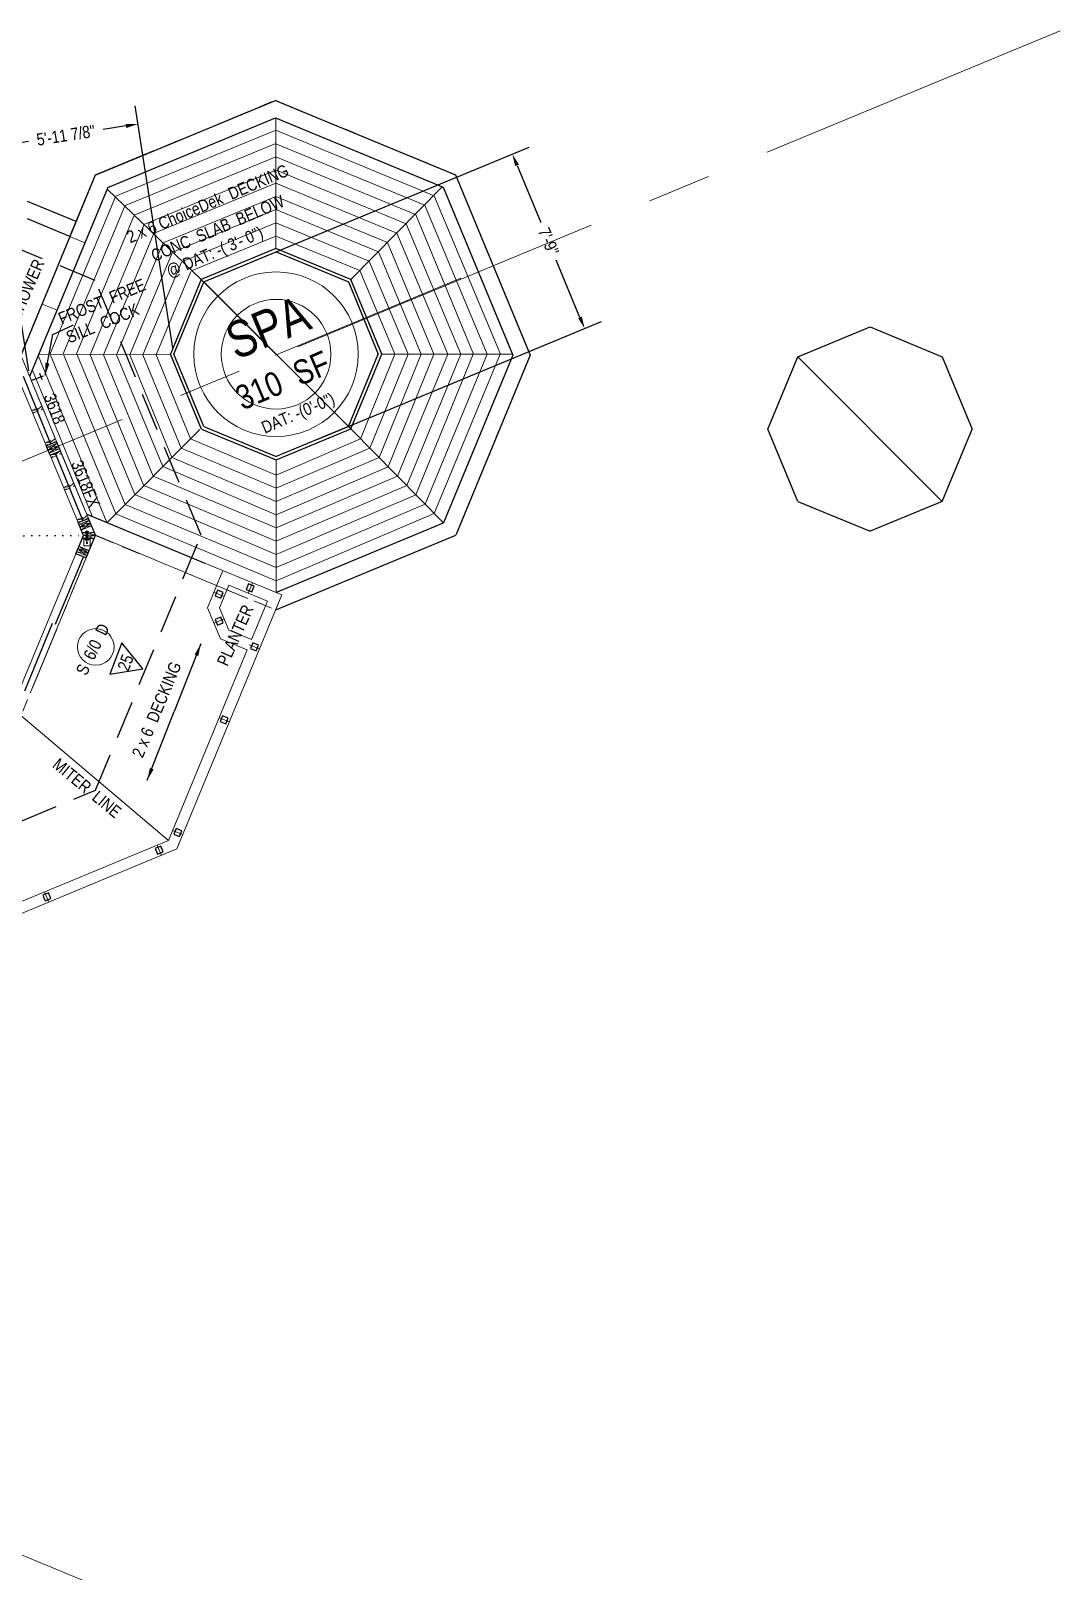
# Model space of a CAD drawing. Header units: inches. Extents: x 2775 to 35798, y 1675 to 10350.
# Drawn here: x 14023 to 14530, y 3380 to 4138 of the extents above; entities that cross this region are included whole.
import ezdxf

# ---------------------------------------------------------------- set-up
doc = ezdxf.new("R2010")
doc.units = ezdxf.units.IN
doc.header["$LTSCALE"] = 0.5
doc.header["$MEASUREMENT"] = 0
doc.header["$PDMODE"] = 1
for name, pattern in [('ACAD_ISO07W100', [3, 0, -3]), ('CENTER', [2, 1.25, -0.25, 0.25, -0.25]), ('HIDDEN', [0.375, 0.25, -0.125])]:
    doc.linetypes.add(name, pattern=pattern)
doc.layers.get('Defpoints').update_dxf_attribs({"linetype": 'CONTINUOUS'})
for name, color, linetype, lineweight in [('APPLIANCES', 7, 'CONTINUOUS', 9), ('BALCONY', 3, 'CONTINUOUS', 30), ('DOORS', 7, 'CONTINUOUS', 30), ('FOUNDATION', 7, 'CONTINUOUS', 30), ('GRID', 1, 'CENTER', 20), ('LAYOUT', 6, 'CONTINUOUS', 9), ('LITE COVE', 7, 'HIDDEN', 30), ('ROOFLINE', 7, 'HIDDEN', 30), ('WALL FRAMING', 7, 'CONTINUOUS', 30), ('WALLS', 7, 'CONTINUOUS', 30), ('WINDOWS', 5, 'CONTINUOUS', 30)]:
    doc.layers.add(name, color=color, linetype=linetype, lineweight=lineweight)
for name, color, linetype in [('Dim', 2, 'CONTINUOUS'), ('LLPLUMBING', 102, 'CONTINUOUS'), ('LLTEXT', 7, 'CONTINUOUS'), ('TEXT', 7, 'CONTINUOUS')]:
    doc.layers.add(name, color=color, linetype=linetype)
doc.styles.add('ARCHENT', font='technical.ttf', dxfattribs={"height": 6})
doc.styles.add('ARCHENTLTD', font='technical.ttf', dxfattribs={"height": 6})
doc.dimstyles.new('ARCHENTLTD', dxfattribs={"dimtxt": 12, "dimasz": 6, "dimexe": 9, "dimexo": 3, "dimgap": 1, "dimtad": 0, "dimdec": 4, "dimzin": 1, "dimdsep": 46, "dimlunit": 4, "dimtxsty": 'ARCHENT', "dimcen": 6, "dimaunit": 1, "dimadec": 5, "dimazin": 0, "dimtfac": 1, "dimtdec": 4, "dimtofl": 0, "dimtmove": 0, "dimatfit": 3, "dimfxl": 1, "dimfrac": 2, "dimtolj": 1, "dimtzin": 0, "dimarcsym": 0})

# ---------------------------------------------------------------- blocks, each defined once
blk = doc.blocks.new('*D35')
at = {"layer": 'Defpoints', "color": 0, "linetype": 'Continuous', "ltscale": 25}
for p in [(14125.81, 4021.7), (14295.53, 3991.34), (14161.4, 3935.78)]:
    blk.add_point(p, dxfattribs=at)
at = {"layer": 'Dim', "color": 0, "linetype": 'Continuous', "lineweight": -2, "ltscale": 25}
for p, q in [((14128.58, 4022.85), (14268.26, 4080.71)), ((14262.24, 4071.72), (14273.92, 4043.53)), ((14293.24, 3996.88), (14281.56, 4025.07)), ((14164.17, 3936.93), (14303.85, 3994.79))]:
    blk.add_line(p, q, dxfattribs=at)
at = {"layer": 'Dim', "color": 0, "linetype": 'Continuous', "ltscale": 25}
for points in [[(14263.16, 4072.1), (14261.31, 4071.34), (14259.94, 4077.26)], [(14294.16, 3997.27), (14292.31, 3996.5), (14295.53, 3991.34)]]:
    blk.add_solid(points, dxfattribs=at)
at = {"layer": 'Dim', "color": 0, "linetype": 'Continuous', "ltscale": 25, "insert": (14277.74, 4034.3), "char_height": 6, "attachment_point": 5, "rotation": 292.5, "style": 'ARCHENT'}
blk.add_mtext('\\A1;7\'-9"', dxfattribs=at)
blk = doc.blocks.new('*D36')
at = {"layer": 'Defpoints', "color": 0, "linetype": 'Continuous', "ltscale": 25}
for p in [(14075.6, 4092.04), (14093.27, 3978.74), (14022.27, 3967.66)]:
    blk.add_point(p, dxfattribs=at)
at = {"layer": 'Dim', "color": 0, "linetype": 'Continuous', "lineweight": -2, "ltscale": 25}
for p, q in [((14092.81, 3981.71), (14074.21, 4100.93)), ((14021.81, 3970.63), (14003.21, 4089.86)), ((14069.67, 4091.12), (14058.47, 4089.37)), ((14010.52, 4081.89), (14021.72, 4083.64))]:
    blk.add_line(p, q, dxfattribs=at)
at = {"layer": 'Dim', "color": 0, "linetype": 'Continuous', "ltscale": 25}
for points in [[(14069.51, 4092.1), (14069.82, 4090.13), (14075.6, 4092.04)], [(14010.37, 4082.88), (14010.68, 4080.9), (14004.59, 4080.96)]]:
    blk.add_solid(points, dxfattribs=at)
at = {"layer": 'Dim', "color": 0, "linetype": 'Continuous', "ltscale": 25, "insert": (14040.09, 4086.5), "char_height": 6, "attachment_point": 5, "rotation": 8.86735, "style": 'ARCHENT'}
blk.add_mtext('\\A1;5\'-11 7/8"', dxfattribs=at)

msp = doc.modelspace()

# ---------------------------------------------------------------- hatches: boundary and pattern name
at = {"layer": 'WALL FRAMING', "lineweight": 9, "ltscale": 150}
msp.add_hatch(color=256, dxfattribs=at).paths.add_polyline_path([(14050.81871, 3885.84049, 1), (14050.19371, 3885.84049, 1)])

# ---------------------------------------------------------------- linework, layer by layer
at = {"layer": 'APPLIANCES', "color": 7, "linetype": 'Continuous', "lineweight": 20, "ltscale": 90}
for radius in [40.5, 27]:
    msp.add_circle((14143.60352, 3978.74135), radius, dxfattribs=at)
at = {"layer": 'BALCONY', "color": 7, "linetype": 'Continuous', "lineweight": 9, "ltscale": 75}
for p, q in [((14143.5667, 4030.77487), (14143.52087, 4094.93517)), ((14106.78401, 4015.5082), (14060.42092, 4060.03047)), ((14180.37137, 4015.56024), (14225.3929, 4061.09114)), ((14091.57208, 3978.70448), (14026.7835, 3978.65821)), ((14195.63709, 3978.7788), (14259.93373, 3978.82472)), ((14106.08065, 3941.60835), (14060.36872, 3895.83108)), ((14180.42305, 3941.97377), (14225.98899, 3895.75137)), ((14143.64175, 3926.70767), (14143.68917, 3861.59279))]:
    msp.add_line(p, q, dxfattribs=at)
at = {"layer": 'BALCONY', "color": 7, "linetype": 'Continuous', "lineweight": 9}
for p, q in [((14143.52513, 4088.97145), (14064.22941, 4056.3732)), ((14221.49306, 4056.7405), (14143.52513, 4088.97066)), ((14143.52977, 4082.4771), (14068.96784, 4051.8229)), ((14216.90414, 4052.14502), (14143.52986, 4082.34665)), ((14143.53441, 4075.98278), (14073.71203, 4047.26707)), ((14212.31522, 4047.54954), (14143.5345, 4075.8503)), ((14143.53912, 4069.38315), (14078.51711, 4042.65278)), ((14207.72572, 4042.95516), (14143.36043, 4069.56229)), ((14143.54376, 4062.8888), (14083.25526, 4038.10275)), ((14203.1368, 4038.35968), (14143.54376, 4062.8888)), ((14254.08742, 3978.81835), (14221.32354, 4057.01596)), ((14032.20548, 3978.66208), (14064.30475, 4055.95511)), ((14038.69593, 3978.66671), (14068.90021, 4051.36622)), ((14143.5484, 4056.39448), (14087.99796, 4033.54836)), ((14143.55304, 4049.90016), (14092.74063, 4028.99399)), ((14198.54788, 4033.7642), (14143.5484, 4056.39448)), ((14193.95896, 4029.16872), (14143.55304, 4049.90016)), ((14247.59249, 3978.81481), (14216.73153, 4052.41739)), ((14045.1856, 3978.67135), (14073.49567, 4046.77732)), ((14052.10061, 3978.36287), (14078.70774, 4042.72816)), ((14143.55768, 4043.40584), (14097.48327, 4024.43965)), ((14189.37004, 4024.57324), (14143.55768, 4043.40584)), ((14234.60378, 3978.80553), (14207.7263, 4042.95406)), ((14240.84561, 3978.80999), (14212.18468, 4047.86405)), ((14058.59496, 3978.36751), (14083.3039, 4037.88622)), ((14143.56231, 4036.91154), (14102.22587, 4019.88536)), ((14184.78112, 4019.97776), (14143.56231, 4036.91154)), ((14228.10885, 3978.80199), (14203.1368, 4038.35968)), ((14065.08931, 3978.37215), (14087.89936, 4033.29732)), ((14071.58366, 3978.37679), (14092.49482, 4028.70842)), ((14215.12015, 3978.79271), (14193.95896, 4029.16872)), ((14221.36197, 3978.79717), (14198.54788, 4033.7642)), ((14078.07801, 3978.38142), (14097.09027, 4024.11952)), ((14084.57237, 3978.38606), (14101.68572, 4019.53063)), ((14202.13144, 3978.78344), (14184.78112, 4019.97776)), ((14208.6258, 3978.78807), (14189.37004, 4024.57324)), ((14060.32453, 3895.84935), (14026.5386, 3978.02883)), ((14064.74151, 3900.21012), (14032.61726, 3978.34777)), ((14069.32756, 3904.80273), (14039.11125, 3978.35359)), ((14074.13618, 3909.61822), (14045.6056, 3978.35823)), ((14078.54749, 3914.03429), (14052.10097, 3978.36169)), ((14083.13605, 3918.63095), (14058.59496, 3978.36751)), ((14087.9034, 3923.40512), (14065.08931, 3978.37215)), ((14092.31389, 3927.82191), (14071.58366, 3978.37679)), ((14096.90281, 3932.41739), (14078.07801, 3978.38142)), ((14101.49173, 3937.01287), (14084.57237, 3978.38606)), ((14202.13144, 3978.78344), (14185.21671, 3937.11104)), ((14208.6248, 3978.78807), (14189.76122, 3932.50107)), ((14215.11815, 3978.79271), (14194.30573, 3927.89108)), ((14221.36197, 3978.79717), (14198.85026, 3923.28108)), ((14228.10885, 3978.80199), (14203.39479, 3918.67107)), ((14234.59822, 3978.80662), (14207.93933, 3914.06106)), ((14240.64373, 3978.81094), (14212.42771, 3909.50802)), ((14247.46031, 3978.81581), (14216.97095, 3904.89933)), ((14253.95445, 3978.82045), (14221.51438, 3900.29044)), ((14053.29453, 3898.75539), (14023.60538, 3970.97003)), ((14101.49173, 3937.01287), (14143.6472, 3919.22321)), ((14185.22416, 3937.10349), (14143.6472, 3919.22321)), ((14092.3153, 3927.82332), (14143.65666, 3906.23559)), ((14096.90351, 3932.4181), (14143.65193, 3912.72945)), ((14189.7679, 3932.49428), (14143.65193, 3912.72945)), ((14194.3118, 3927.88493), (14143.65666, 3906.23559)), ((14087.9034, 3923.40512), (14143.66139, 3899.73818)), ((14198.85583, 3923.27543), (14143.66139, 3899.73818)), ((14078.55065, 3914.039), (14143.67084, 3886.75353)), ((14083.13605, 3918.63095), (14143.66612, 3893.24766)), ((14203.39988, 3918.66591), (14143.66612, 3893.24766)), ((14207.94404, 3914.05629), (14143.67084, 3886.75353)), ((14074.1356, 3909.61609), (14143.67569, 3880.09921)), ((14212.4339, 3909.50175), (14143.67569, 3880.09921)), ((14064.78285, 3900.24996), (14143.68509, 3867.1898)), ((14069.36824, 3904.84192), (14143.68037, 3873.67912)), ((14216.97622, 3904.89398), (14143.68037, 3873.67912)), ((14221.51438, 3900.29044), (14143.68509, 3867.1898))]:
    msp.add_line(p, q, dxfattribs=at)
at = {"layer": 'BALCONY', "color": 7, "linetype": 'Continuous', "lineweight": 30}
for p, q in [((14143.56743, 4030.77414), (14106.78526, 4015.50768)), ((14180.37137, 4015.56024), (14143.56743, 4030.77414)), ((14106.78526, 4015.50768), (14091.57135, 3978.70375)), ((14195.63782, 3978.77807), (14180.37137, 4015.56024)), ((14106.83811, 3941.92231), (14091.57165, 3978.70448)), ((14180.42392, 3941.97413), (14195.63782, 3978.77807)), ((14106.83781, 3941.92158), (14143.64175, 3926.70767)), ((14143.64175, 3926.70767), (14180.42392, 3941.97413))]:
    msp.add_line(p, q, dxfattribs=at)
at = {"layer": 'BALCONY', "linetype": 'Continuous', "lineweight": 25, "ltscale": 75}
msp.add_line((14050.39127, 3899.95553), (14108.61447, 3875.8874), dxfattribs=at)
at = {"layer": 'BALCONY', "lineweight": 20, "ltscale": 50}
for p, q in [((14108.61447, 3875.8874), (14146.50473, 3860.22443)), ((14120.37161, 3865.07586), (14139.32076, 3857.24272)), ((14116.17767, 3838.67096), (14109.82855, 3853.96818)), ((14116.17767, 3838.67096), (14129.38648, 3833.21073)), ((14120.38418, 3842.88348), (14131.48761, 3838.29357))]:
    msp.add_line(p, q, dxfattribs=at)
at = {"layer": 'BALCONY', "lineweight": 20, "ltscale": 75}
for p, q in [((14109.82855, 3853.96818), (14117.3899, 3872.25983)), ((14094.82488, 3735.20579), (14146.50473, 3860.22443)), ((14115.7817, 3853.97243), (14120.37161, 3865.07586)), ((14131.48761, 3838.29357), (14139.32076, 3857.24272)), ((14090.61236, 3739.4123), (14129.38648, 3833.21073)), ((13964.4532, 3687.04987), (14090.61236, 3739.4123)), ((13968.66573, 3682.84336), (14094.82488, 3735.20579))]:
    msp.add_line(p, q, dxfattribs=at)
at = {"layer": 'BALCONY', "linetype": 'Continuous', "lineweight": 20}
msp.add_line((14115.7817, 3853.97243), (14120.38418, 3842.88348), dxfattribs=at)
at = {"layer": 'DOORS', "color": 4, "lineweight": 9, "ltscale": 75}
for p, q in [((14017.51554, 3814.02753), (14045.06483, 3880.54703)), ((14022.6034, 3811.95898), (14050.1095, 3878.49665))]:
    msp.add_line(p, q, dxfattribs=at)
at = {"layer": 'DOORS', "color": 5, "lineweight": 30, "ltscale": 75}
for p, q in [((14034.99481, 3845.7864), (14048.76753, 3879.07294)), ((14019.85381, 3813.11627), (14033.60868, 3846.35967))]:
    msp.add_line(p, q, dxfattribs=at)
at = {"layer": 'DOORS', "color": 7, "linetype": 'Continuous', "lineweight": 20, "ltscale": 7.5}
msp.add_circle((14054.83127, 3834.65591), 9, dxfattribs=at)
at = {"layer": 'FOUNDATION', "ltscale": 50}
for p, q in [((14054.60162, 4066.89411), (14143.26937, 4103.69571)), ((14143.26937, 4103.69571), (14231.98961, 4067.0208)), ((14060.72892, 4060.77555), (14143.27556, 4095.03657)), ((14143.27556, 4095.03657), (14225.87105, 4060.89349)), ((14054.60162, 4066.89411), (14017.92671, 3978.17388)), ((14231.98961, 4067.0208), (14268.79121, 3978.35304)), ((14060.72892, 4060.77555), (14022.26374, 3967.72447)), ((14225.87105, 4060.89349), (14260.13207, 3978.34686)), ((14260.13207, 3978.34686), (14225.98899, 3895.75137)), ((14268.79121, 3978.35304), (14232.11629, 3889.63281)), ((14143.44235, 3861.49035), (14225.98899, 3895.75137)), ((14143.44854, 3852.83121), (14232.11629, 3889.63281))]:
    msp.add_line(p, q, dxfattribs=at)
at = {"layer": 'FOUNDATION', "ltscale": 150}
for p, q in [((14045.17281, 4044.08488), (14021.25326, 4053.97267)), ((14042.11662, 4036.69166), (14021.25944, 4045.31354))]:
    msp.add_line(p, q, dxfattribs=at)
at = {"layer": 'FOUNDATION', "lineweight": 20, "ltscale": 50}
for p, q in [((14042.11662, 4036.69166), (14049.50984, 4033.63547)), ((14028.36377, 4003.42217), (14035.75699, 4000.36598))]:
    msp.add_line(p, q, dxfattribs=at)
at = {"layer": 'FOUNDATION', "linetype": 'HIDDEN', "lineweight": 20, "ltscale": 75}
msp.add_line((14054.72831, 3889.50612), (14143.44854, 3852.83121), dxfattribs=at)
at = {"layer": 'FOUNDATION', "color": 7, "linetype": 'Continuous', "lineweight": 9, "ltscale": 25}
msp.add_line((14090.61236, 3739.4123), (14018.01845, 3800.86792), dxfattribs=at)
at = {"layer": 'GRID', "ltscale": 50}
for p, q in [((14054.56668, 4066.97614), (14143.23443, 4103.77774)), ((14143.23443, 4103.77774), (14231.95467, 4067.10283)), ((14054.56668, 4066.97614), (14017.89177, 3978.25591)), ((14231.95467, 4067.10283), (14268.75626, 3978.43507)), ((14017.89177, 3978.25591), (14054.69336, 3889.58815)), ((14268.75626, 3978.43507), (14232.08135, 3889.71484)), ((14054.69336, 3889.58815), (14018.01845, 3800.86792)), ((14054.69336, 3889.58815), (14143.4136, 3852.91324)), ((14143.4136, 3852.91324), (14232.08135, 3889.71484))]:
    msp.add_line(p, q, dxfattribs=at)
at = {"layer": 'GRID', "linetype": 'Continuous', "ltscale": 25}
for p, q in [((14118.07666, 3859.52415), (14112.99382, 3861.62528)), ((14129.84618, 3861.15929), (14131.94731, 3866.24213)), ((14118.08294, 3848.42795), (14113.00311, 3846.31957)), ((14130.43705, 3835.75215), (14135.51989, 3833.65102)), ((14120.6648, 3797.71511), (14115.58196, 3799.81624)), ((14097.74339, 3742.26595), (14092.66055, 3744.36708)), ((14087.16166, 3732.02516), (14085.05328, 3737.105)), ((14031.7453, 3709.02458), (14029.63692, 3714.10441))]:
    msp.add_line(p, q, dxfattribs=at)
at = {"layer": 'GRID', "linetype": 'Continuous', "lineweight": 30, "ltscale": 25}
for p, q in [((14114.72344, 3862.53456), (14113.57539, 3859.76292)), ((14113.57539, 3859.76292), (14116.34703, 3858.61487)), ((14117.49508, 3861.38651), (14114.72344, 3862.53456)), ((14116.34703, 3858.61487), (14117.49508, 3861.38651)), ((14130.08495, 3865.66056), (14128.9369, 3862.88892)), ((14128.9369, 3862.88892), (14131.70854, 3861.74087)), ((14132.85659, 3864.51251), (14130.08495, 3865.66056)), ((14131.70854, 3861.74087), (14132.85659, 3864.51251)), ((14116.35482, 3849.33361), (14113.58318, 3848.18556)), ((14113.58318, 3848.18556), (14114.73123, 3845.41392)), ((14114.73123, 3845.41392), (14117.50287, 3846.56197)), ((14117.50287, 3846.56197), (14116.35482, 3849.33361)), ((14132.16667, 3836.66143), (14131.01862, 3833.88979)), ((14131.01862, 3833.88979), (14133.79026, 3832.74174)), ((14134.93831, 3835.51338), (14132.16667, 3836.66143)), ((14133.79026, 3832.74174), (14134.93831, 3835.51338)), ((14117.31159, 3800.72552), (14116.16354, 3797.95388)), ((14120.08323, 3799.57747), (14117.31159, 3800.72552)), ((14118.93518, 3796.80583), (14120.08323, 3799.57747)), ((14116.16354, 3797.95388), (14118.93518, 3796.80583)), ((14094.39018, 3745.27636), (14093.24213, 3742.50472)), ((14093.24213, 3742.50472), (14096.01377, 3741.35667)), ((14097.16182, 3744.12831), (14094.39018, 3745.27636)), ((14096.01377, 3741.35667), (14097.16182, 3744.12831)), ((14086.91926, 3736.52493), (14084.14763, 3735.37688)), ((14084.14763, 3735.37688), (14085.29568, 3732.60524)), ((14085.29568, 3732.60524), (14088.06731, 3733.75329)), ((14088.06731, 3733.75329), (14086.91926, 3736.52493)), ((14031.50291, 3713.52434), (14028.73127, 3712.37629)), ((14028.73127, 3712.37629), (14029.87932, 3709.60465)), ((14029.87932, 3709.60465), (14032.65096, 3710.7527)), ((14032.65096, 3710.7527), (14031.50291, 3713.52434))]:
    msp.add_line(p, q, dxfattribs=at)
at = {"layer": 'LAYOUT', "color": 6, "linetype": 'CENTER', "lineweight": 5, "ltscale": 250}
for p, q in [((14529.67059, 4137.94192), (13368.50138, 3656.7467)), ((14529.67036, 3176.01313), (12259.80657, 4115.80753))]:
    msp.add_line(p, q, dxfattribs=at)
at = {"layer": 'LITE COVE', "color": 7, "linetype": 'ACAD_ISO07W100', "lineweight": 30, "ltscale": 2.5}
msp.add_line((13953.9855, 3889.28493), (14048.76155, 3889.47299), dxfattribs=at)
at = {"layer": 'LLPLUMBING', "color": 5, "linetype": 'Continuous', "lineweight": 30, "ltscale": 25}
for p, q in [((14023.09373, 3965.8259), (14029.1038, 3968.1722)), ((14028.41938, 3966.06292), (14027.36461, 3969.22979))]:
    msp.add_line(p, q, dxfattribs=at)
at = {"layer": 'ROOFLINE', "linetype": 'HIDDEN', "ltscale": 150}
for p, q in [((14054.6029, 4015.01984), (13929.13443, 4066.88563)), ((14106.66477, 3889.58789), (14054.6029, 4015.01984)), ((14054.76764, 3764.15048), (14106.66477, 3889.58789)), ((13966.14206, 3727.36639), (14054.76764, 3764.15048))]:
    msp.add_line(p, q, dxfattribs=at)
at = {"layer": 'TEXT', "color": 7, "linetype": 'Continuous', "lineweight": 9, "ltscale": 25}
msp.add_line((14234.54647, 4016.11088), (14143.35896, 3978.26346), dxfattribs=at)
at = {"layer": 'WALL FRAMING', "linetype": 'HIDDEN', "lineweight": 20, "ltscale": 25}
for p, q in [((14023.23908, 3951.04709), (14028.32297, 3953.12353)), ((14028.32297, 3953.12353), (14023.81412, 3949.66166)), ((14023.81412, 3949.66166), (14028.89014, 3951.73489)), ((14029.84463, 3935.11086), (14034.92853, 3937.1873)), ((14034.92853, 3937.1873), (14030.41967, 3933.72544)), ((14037.37915, 3931.16651), (14032.87029, 3927.70464)), ((14032.87029, 3927.70464), (14037.94632, 3929.77787)), ((14039.00593, 3913.19923), (14044.08982, 3915.27567)), ((14044.08982, 3915.27567), (14039.58096, 3911.8138)), ((14039.58096, 3911.8138), (14044.65699, 3913.88703)), ((14045.56221, 3897.24272), (14050.6461, 3899.31917)), ((14050.6461, 3899.31917), (14046.13724, 3895.8573))]:
    msp.add_line(p, q, dxfattribs=at)
at = {"layer": 'WALL FRAMING', "linetype": 'HIDDEN', "lineweight": 9, "ltscale": 25}
for p, q in [((14023.23908, 3951.04709), (14028.89014, 3951.73489)), ((14029.84463, 3935.11086), (14035.4957, 3935.79866)), ((14032.29526, 3929.09007), (14037.94632, 3929.77787)), ((14039.00593, 3913.19923), (14044.65699, 3913.88703)), ((14045.56221, 3897.24272), (14051.21327, 3897.93053))]:
    msp.add_line(p, q, dxfattribs=at)
at = {"layer": 'WALL FRAMING', "lineweight": 20, "ltscale": 75}
for p, q in [((14030.79254, 3932.79753), (14035.8843, 3934.87719)), ((14031.35646, 3931.46845), (14036.44822, 3933.5481)), ((14031.95827, 3930.03328), (14037.05003, 3932.11294)), ((14046.51536, 3894.93154), (14051.60711, 3897.01119)), ((14047.08252, 3893.5429), (14052.17428, 3895.62255)), ((14047.64969, 3892.15426), (14052.74145, 3894.23391)), ((14051.05198, 3880.81219), (14046.00835, 3882.86507)), ((14051.61747, 3882.20151), (14046.57384, 3884.2544)), ((14050.48649, 3879.42286), (14045.44286, 3881.47575))]:
    msp.add_line(p, q, dxfattribs=at)
at = {"layer": 'WALL FRAMING', "lineweight": 9, "ltscale": 150}
for p, q in [((14030.80303, 3932.80182), (14036.47, 3933.49562)), ((14031.36736, 3931.44219), (14035.8843, 3934.87719)), ((14037.05003, 3932.11294), (14031.36736, 3931.44219)), ((14036.47, 3933.49562), (14031.95827, 3930.03328)), ((14049.75621, 3891.01788), (14049.75621, 3891.51793)), ((14050.13121, 3887.75607), (14050.13121, 3891.64862)), ((14050.13121, 3891.64862), (14050.88121, 3891.64862)), ((14050.50621, 3885.84049), (14050.50621, 3891.52856)), ((14050.88121, 3887.75607), (14050.88121, 3891.64862)), ((14051.25621, 3891.03914), (14051.25621, 3891.53919)), ((14048.94371, 3884.44321), (14048.94371, 3888.00607)), ((14048.94371, 3887.75607), (14052.06871, 3887.75607)), ((14048.94371, 3884.44321), (14052.06871, 3884.48749)), ((14049.7037, 3887.77147), (14049.7037, 3887.25607)), ((14049.7037, 3887.25607), (14051.30871, 3887.25607)), ((14050.45363, 3887.7667), (14052.05864, 3887.7667)), ((14051.30871, 3887.77147), (14051.30871, 3887.25607)), ((14052.06871, 3884.48749), (14052.06871, 3888.05035))]:
    msp.add_line(p, q, dxfattribs=at)
at = {"layer": 'WALL FRAMING', "lineweight": 20, "ltscale": 150}
for p, q in [((14048.15531, 3890.9952), (14054.07543, 3891.07909)), ((14049.75621, 3891.51793), (14051.25621, 3891.53919)), ((14048.14936, 3887.99481), (14054.07064, 3888.07872)), ((14048.77432, 3889.50382), (14054.69444, 3889.58771))]:
    msp.add_line(p, q, dxfattribs=at)
at = {"layer": 'WALL FRAMING', "lineweight": 9, "ltscale": 150}
msp.add_circle((14050.50621, 3885.84049), 0.3125, dxfattribs=at)
at = {"layer": 'WALLS', "color": 6, "linetype": 'Continuous', "ltscale": 25}
for p, q in [((14108.01396, 4014.33091), (14143.60352, 4029.07258)), ((14143.60352, 4029.07258), (14179.19308, 4014.33091)), ((14093.27229, 3978.74135), (14108.01396, 4014.33091)), ((14108.01396, 4014.33091), (14179.19308, 3943.15179)), ((14179.19308, 4014.33091), (14193.93476, 3978.74135)), ((14108.01396, 3943.15179), (14093.27229, 3978.74135)), ((14179.19308, 3943.15179), (14193.93476, 3978.74135)), ((14108.01396, 3943.15179), (14143.60352, 3928.41011)), ((14179.19308, 3943.15179), (14143.60352, 3928.41011))]:
    msp.add_line(p, q, dxfattribs=at)
at = {"layer": 'WALLS', "linetype": 'Continuous', "ltscale": 25}
msp.add_line((14106.78526, 4015.50768), (14180.42392, 3941.97413), dxfattribs=at)
at = {"layer": 'WALLS', "color": 2, "linetype": 'Continuous', "ltscale": 25}
for p, q in [((14400.43897, 3977.48152), (14436.02853, 3992.2232)), ((14436.02853, 3992.2232), (14471.61809, 3977.48152)), ((14385.69729, 3941.89196), (14400.43897, 3977.48152)), ((14400.43897, 3977.48152), (14471.61809, 3906.3024)), ((14471.61809, 3977.48152), (14486.35977, 3941.89196)), ((14400.43897, 3906.3024), (14385.69729, 3941.89196)), ((14471.61809, 3906.3024), (14486.35977, 3941.89196)), ((14400.43897, 3906.3024), (14436.02853, 3891.56072)), ((14471.61809, 3906.3024), (14436.02853, 3891.56072))]:
    msp.add_line(p, q, dxfattribs=at)
at = {"layer": 'WALLS', "color": 4, "lineweight": 20, "ltscale": 75}
for p, q in [((14030.41983, 3933.72505), (14016.61888, 3966.9755)), ((14035.51186, 3935.80406), (14021.71075, 3969.05488)), ((14046.13748, 3895.85673), (14032.33662, 3929.10696)), ((14051.23003, 3897.93448), (14037.42814, 3931.18718))]:
    msp.add_line(p, q, dxfattribs=at)
at = {"layer": 'WALLS', "color": 4, "ltscale": 75}
for p, q in [((14030.41443, 3933.72329), (14035.50618, 3935.80295)), ((14037.42814, 3931.18718), (14035.51186, 3935.80406)), ((14032.33662, 3929.10696), (14030.41983, 3933.72505)), ((14032.33638, 3929.10753), (14037.42814, 3931.18718)), ((14046.13724, 3895.8573), (14051.229, 3897.93695)), ((14054.69444, 3889.58771), (14051.23003, 3897.93448)), ((14048.77432, 3889.50382), (14046.13748, 3895.85673)), ((14045.06587, 3880.54953), (14048.77432, 3889.50382)), ((14050.1095, 3878.49665), (14054.69444, 3889.58771)), ((14050.1095, 3878.49665), (14045.06587, 3880.54953))]:
    msp.add_line(p, q, dxfattribs=at)
at = {"layer": 'WALLS', "linetype": 'Continuous', "lineweight": 9, "ltscale": 150}
for p, q in [((14046.51535, 3894.93154), (14052.17428, 3895.62255)), ((14051.60711, 3897.01119), (14047.09039, 3893.54611)), ((14047.09039, 3893.54611), (14052.74145, 3894.23391)), ((14052.17428, 3895.62255), (14047.66543, 3892.16069)), ((14048.15531, 3890.9952), (14054.69444, 3889.58771)), ((14054.07543, 3891.07909), (14048.77432, 3889.50382)), ((14051.61747, 3882.20151), (14046.01683, 3882.86162)), ((14046.01683, 3882.86162), (14050.48649, 3879.42286)), ((14046.59079, 3884.2475), (14051.05198, 3880.81219)), ((14054.69444, 3889.58771), (14048.14936, 3887.99481)), ((14048.77432, 3889.50382), (14054.07064, 3888.07872)), ((14051.05198, 3880.81219), (14045.44286, 3881.47575))]:
    msp.add_line(p, q, dxfattribs=at)
at = {"layer": 'WINDOWS', "lineweight": 25, "ltscale": 75}
for p, q in [((14019.0163, 3967.95372), (14032.62811, 3934.62699)), ((14034.78302, 3930.10616), (14048.39509, 3896.77882))]:
    msp.add_line(p, q, dxfattribs=at)
at = {"layer": 'WINDOWS', "linetype": 'Continuous', "lineweight": 25, "ltscale": 25, "flags": 128}
msp.add_lwpolyline([(14078.06469, 3823.78967), (14067.65487, 3836.63643), (14061.73416, 3821.19788)], close=True, dxfattribs=at)

# ---------------------------------------------------------------- texts
at = {"layer": 'DOORS', "color": 7, "linetype": 'Continuous', "lineweight": 30, "ltscale": 1.5, "char_height": 6, "attachment_point": 1, "style": 'ARCHENTLTD'}
for s, insert, rotation in [('S  6/0  D\\P{\\H1.999x;  }', (14044.80971, 3822.7528), 64.1825), ('2 x 6  DECKING\\P{\\H1.999x;  }', (14072.38241, 3781.93217), 67.39769976), ('MITER  LINE\\P{\\H1.999x;  }', (14036.84949, 3780.40459), 320.46413278)]:
    msp.add_mtext(s, dxfattribs=dict(at, insert=insert, rotation=rotation))
at = {"layer": 'LLTEXT', "lineweight": 9, "ltscale": 1.5, "insert": (14035.71383, 3998.77537), "char_height": 6, "attachment_point": 1, "rotation": 22.5, "style": 'ARCHENT'}
msp.add_mtext('FROST  FREE  \\PSILL  COCK', dxfattribs=at)
at = {"layer": 'TEXT', "linetype": 'Continuous', "width": 271, "attachment_point": 1, "style": 'ARCHENTLTD'}
for s, insert, char_height, rotation in [('2 x 6 ChoiceDek  DECKING', (14069.43844, 4038.78489), 6, 23.1940925), ('CONC  SLAB  BELOW\\P  @ DAT: -( 3\'- 0")', (14081.34793, 4029.62503), 6, 23.1940925), ('OUTDOOR\\P\\PSHOWER', (13993.59271, 4005.77275), 6, 66.57217694), ('   \\P  SPA', (14094.92937, 4015.76224), 18, 22.5), ('310  SF', (14122.36937, 3962.02919), 12, 23.06398611), ('DAT: -(0\'-0")', (14135.69909, 3945.09222), 6, 23.19409255)]:
    msp.add_mtext(s, dxfattribs=dict(at, insert=insert, char_height=char_height, rotation=rotation))
at = {"layer": 'TEXT', "color": 7, "linetype": 'Continuous', "lineweight": 30, "ltscale": 1.5, "insert": (14127.22728, 3856.05572), "char_height": 6, "attachment_point": 3, "rotation": 65.81111816, "style": 'ARCHENTLTD'}
msp.add_mtext('PLANTER\\P{\\H1.333x;  }', dxfattribs=at)
at = {"layer": 'TEXT', "color": 5, "linetype": 'Continuous', "lineweight": 30, "ltscale": 1.5, "insert": (14074.1635, 3825.1185), "char_height": 6, "attachment_point": 5, "rotation": 69.03726134, "style": 'ARCHENTLTD'}
msp.add_mtext('25\\P  ', dxfattribs=at)
at = {"layer": 'WINDOWS', "color": 7, "linetype": 'Continuous', "lineweight": 30, "char_height": 6, "attachment_point": 3, "style": 'ARCHENTLTD'}
for s, insert, rotation in [('3618\\P\\P  ', (14040.0408, 3945.81161), 290.33543722), ('3618FX\\P\\P  ', (14057.21076, 3904.94185), 292.18222222)]:
    msp.add_mtext(s, dxfattribs=dict(at, insert=insert, rotation=rotation))

# ---------------------------------------------------------------- dimensions: what is measured, and where the dimension line sits
at = {"layer": 'Dim', "color": 7, "linetype": 'Continuous', "ltscale": 25}
for p1, p2, distance, picture, middle in [((14022.26962, 3967.66408), (14093.27229, 3978.74135), 114.66977, '*D36', (14040.09491, 4086.50193)), ((14125.80874, 4021.70175), (14161.3983, 3935.78095), 145.18544, '*D35', (14277.73738, 4034.30141))]:
    dim = msp.add_aligned_dim(p1=p1, p2=p2, distance=distance, dimstyle='ARCHENTLTD', dxfattribs=at)
    dim.commit()
    dim.dimension.update_dxf_attribs({"geometry": picture, "text_midpoint": middle})

# ---------------------------------------------------------------- leaders
at = {"layer": 'FOUNDATION', "color": 7, "linetype": 'Continuous', "lineweight": 9, "ltscale": 25}
for points in [[(14106.58233, 3836.1103), (14093.48119, 3802.81055)], [(14080.20038, 3769.14457), (14093.48119, 3802.81055)]]:
    msp.add_leader(points, dimstyle='ARCHENTLTD', override={"dimgap": 1, "dimtad": 0}, dxfattribs=at)
at = {"layer": 'TEXT', "color": 7, "linetype": 'Continuous', "lineweight": 9, "ltscale": 25}
msp.add_leader([(14029.96284, 3968.40402), (14033.67538, 3988.50517), (14043.92461, 3993.13263)], dimstyle='ARCHENTLTD', override={"dimgap": 1, "dimtad": 0}, dxfattribs=at)

doc.saveas('drawing.dxf')
